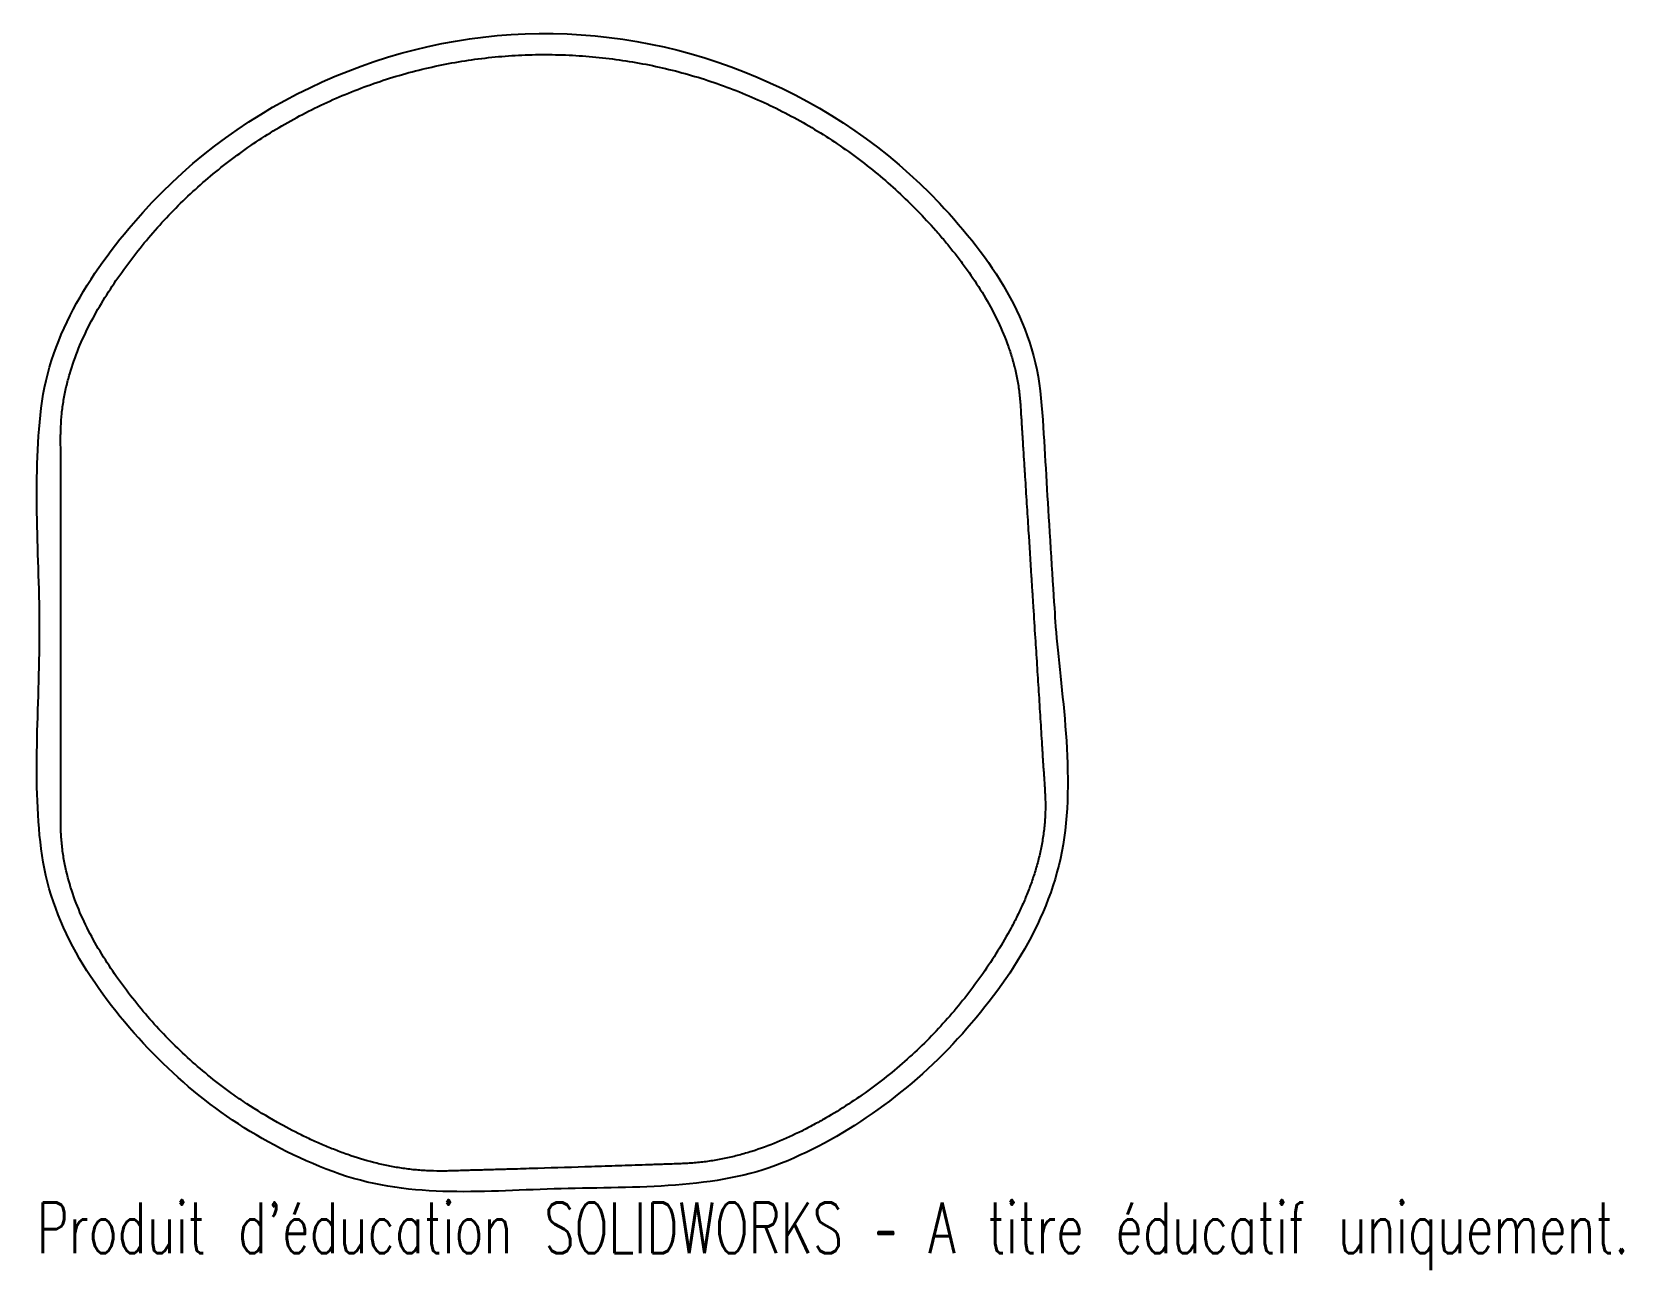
# Model space of a CAD drawing. Header units: millimetres. Extents: x -47 to 104, y -61 to 57.
import ezdxf

# ---------------------------------------------------------------- set-up
doc = ezdxf.new("R2010")
doc.units = ezdxf.units.MM
doc.styles.add('SLDTEXTSTYLE0', font='TXT', dxfattribs={"width": 0.7, "bigfont": 'bigfont'})

msp = doc.modelspace()

# ---------------------------------------------------------------- linework, layer by layer
at = {"color": 7, "linetype": 'Continuous', "lineweight": 25}
for points, knots in [([(49.88, 0.78), (49.78, 2.42), (49.43, 7.86), (49.21, 11.39), (48.98, 14.93), (48.85, 18.29), (48.53, 22.01), (47.9, 29.44), (43.74, 35.36), (38.89, 40.52), (29.17, 50.84), (15.06, 56.82), (0.83, 56.66), (-13.4, 56.5), (-27.34, 50.24), (-36.85, 39.65), (-41.6, 34.36), (-45.65, 28.14), (-46.5, 21.06), (-47.35, 13.97), (-46.65, 7.02), (-46.65, -0.2), (-46.65, -7.43), (-47.39, -14.64), (-46.42, -21.46), (-45.46, -28.28), (-41.22, -34.68), (-36.32, -39.81), (-31.42, -44.94), (-25.7, -48.92), (-18.77, -51.51), (-11.83, -54.1), (-4.83, -53.37), (2.26, -53.15), (9.34, -52.94), (17.09, -53.26), (23.29, -50.93), (29.49, -48.59), (35.82, -44.12), (40.61, -38.89), (45.39, -33.66), (49.42, -27.56), (50.63, -20.43), (51.84, -13.3), (50.23, -4.59), (49.88, 0.78)], [0, 0, 0, 0, 1, 1, 1, 2, 2, 2, 3, 3, 3, 4, 4, 4, 5, 5, 5, 6, 6, 6, 7, 7, 7, 8, 8, 8, 9, 9, 9, 10, 10, 10, 11, 11, 11, 12, 12, 12, 13, 13, 13, 14, 14, 14, 15, 15, 15, 15]), ([(47.98, -0.77), (47.91, 0.2), (47.82, 1.66), (47.7, 3.61), (47.54, 6.04), (47.39, 8.41), (47.25, 10.72), (47.16, 12), (47.08, 13.28), (47.02, 14.34), (46.96, 15.19), (46.91, 16.05), (46.85, 16.9), (46.8, 17.75), (46.76, 18.39), (46.73, 18.92), (46.7, 19.35), (46.68, 19.77), (46.64, 20.3), (46.6, 20.94), (46.56, 21.58), (46.5, 22.22), (46.43, 22.86), (46.3, 23.7), (46.13, 24.54), (45.91, 25.36), (45.68, 26.18), (45.2, 27.6), (44.35, 29.56), (43.12, 31.81), (41.95, 33.6), (40.95, 34.98), (40.17, 35.99), (39.36, 36.98), (38.25, 38.28), (36.79, 39.84), (34.95, 41.63), (33.03, 43.31), (31.01, 44.89), (28.92, 46.37), (26.03, 48.19), (22.25, 50.18), (17.49, 52.09), (13.38, 53.25), (10.03, 53.93), (7.5, 54.3), (4.95, 54.55), (2.39, 54.67), (-0.17, 54.66), (-2.73, 54.51), (-5.27, 54.23), (-7.8, 53.82), (-10.31, 53.28), (-13.6, 52.39), (-17.63, 50.96), (-21.49, 49.12), (-24.45, 47.42), (-26.6, 46.03), (-28.67, 44.52), (-30.66, 42.92), (-32.57, 41.21), (-34.99, 38.8), (-37.22, 36.2), (-39.23, 33.45), (-40.64, 31.3), (-41.9, 29.07), (-42.98, 26.75), (-43.69, 24.73), (-44.13, 23.08), (-44.38, 21.83), (-44.56, 20.56), (-44.63, 19.49), (-44.65, 18.64), (-44.66, 18.11), (-44.66, 17.68), (-44.65, 17.36), (-44.65, 17.04), (-44.65, 16.4), (-44.65, 15.44), (-44.65, 13.73), (-44.65, 11.6), (-44.65, 9.04), (-44.65, 5.62), (-44.65, 1.36), (-44.65, -2.91), (-44.65, -6.32), (-44.65, -8.88), (-44.64, -11.02), (-44.64, -12.51), (-44.64, -13.36), (-44.64, -14.22), (-44.64, -15.28), (-44.64, -16.35), (-44.64, -17.2), (-44.64, -17.84), (-44.64, -18.48), (-44.63, -19.12), (-44.6, -19.76), (-44.52, -20.61), (-44.33, -22.1), (-43.84, -24.18), (-42.98, -26.59), (-41.88, -28.91), (-40.6, -31.13), (-39.17, -33.26), (-37.63, -35.3), (-35.98, -37.26), (-34.23, -39.13), (-31.75, -41.48), (-29.31, -43.45), (-26.5, -45.38), (-24.31, -46.72), (-22.17, -47.84), (-20.63, -48.58), (-19.46, -49.09), (-18.27, -49.57), (-16.66, -50.15), (-15.02, -50.63), (-13.35, -51), (-12.09, -51.21), (-11.03, -51.34), (-10.18, -51.4), (-9.33, -51.45), (-8.47, -51.46), (-7.62, -51.44), (-7.09, -51.43), (-6.66, -51.41), (-6.23, -51.4), (-5.7, -51.38), (-5.06, -51.37), (-4.39, -51.35), (-3.69, -51.33), (-2.72, -51.3), (-1.25, -51.26), (1.67, -51.17), (4.53, -51.08), (7.09, -51), (8.37, -50.96), (9.65, -50.91), (10.72, -50.88), (11.57, -50.85), (12.21, -50.83), (12.85, -50.8), (13.38, -50.79), (13.81, -50.77), (14.24, -50.76), (14.77, -50.73), (15.41, -50.69), (16.26, -50.62), (17.32, -50.48), (18.58, -50.24), (19.82, -49.95), (21.46, -49.47), (23.47, -48.74), (25.41, -47.85), (26.92, -47.06), (28.42, -46.23), (30.96, -44.67), (33.72, -42.65), (36.3, -40.41), (38.14, -38.63), (39.87, -36.74), (41.5, -34.77), (43.02, -32.71), (44.43, -30.56), (45.5, -28.72), (46.29, -27.2), (46.83, -26.04), (47.32, -24.86), (47.76, -23.66), (48.14, -22.44), (48.46, -21.19), (48.7, -19.94), (48.84, -18.88), (48.91, -18.03), (48.95, -17.17), (48.95, -16.32), (48.91, -15.47), (48.88, -14.93), (48.85, -14.51), (48.83, -14.19), (48.81, -13.87), (48.78, -13.44), (48.74, -12.91), (48.7, -12.27), (48.66, -11.63), (48.61, -10.78), (48.54, -9.72), (48.44, -8.01), (48.3, -5.88), (48.17, -3.76), (48.06, -2.05), (48, -1.2), (47.98, -0.77)], [0, 0, 0, 0, 0.008929, 0.013393, 0.017858, 0.031251, 0.035157, 0.039064, 0.04297, 0.046877, 0.04883, 0.050783, 0.054689, 0.056643, 0.058596, 0.060549, 0.061525, 0.062502, 0.064455, 0.066408, 0.068363, 0.070317, 0.07227, 0.074223, 0.078131, 0.080085, 0.08204, 0.085947, 0.093758, 0.10157, 0.109383, 0.113289, 0.117196, 0.121103, 0.125009, 0.132822, 0.140634, 0.148447, 0.156259, 0.164072, 0.171884, 0.187504, 0.203124, 0.218744, 0.226556, 0.234369, 0.242181, 0.249994, 0.257806, 0.265619, 0.273431, 0.281244, 0.289056, 0.296869, 0.312489, 0.328109, 0.335921, 0.343734, 0.351546, 0.359359, 0.367171, 0.374984, 0.390603, 0.398416, 0.406228, 0.41404, 0.421853, 0.429664, 0.433572, 0.437479, 0.441387, 0.445294, 0.447247, 0.4492, 0.450177, 0.451154, 0.452131, 0.453108, 0.457014, 0.46092, 0.468733, 0.476546, 0.484359, 0.499984, 0.51561, 0.523422, 0.531235, 0.539048, 0.542954, 0.544907, 0.546861, 0.550767, 0.554673, 0.556626, 0.55858, 0.560534, 0.562487, 0.56444, 0.566394, 0.570302, 0.578114, 0.585925, 0.593737, 0.60155, 0.609362, 0.617175, 0.624987, 0.6328, 0.640612, 0.656231, 0.66144, 0.671855, 0.679668, 0.683574, 0.687481, 0.691388, 0.695295, 0.703107, 0.707014, 0.710921, 0.714828, 0.716782, 0.718735, 0.722643, 0.724596, 0.726549, 0.727526, 0.728502, 0.730456, 0.732409, 0.734362, 0.736594, 0.738826, 0.743291, 0.749987, 0.765613, 0.769519, 0.773426, 0.777332, 0.781238, 0.783192, 0.785145, 0.787098, 0.789051, 0.790028, 0.791005, 0.792958, 0.794911, 0.796865, 0.800772, 0.80468, 0.808587, 0.812494, 0.820306, 0.828118, 0.832025, 0.835931, 0.843744, 0.859363, 0.867175, 0.874988, 0.8828, 0.890613, 0.898425, 0.906238, 0.91405, 0.917957, 0.921864, 0.925771, 0.929678, 0.933585, 0.937492, 0.9414, 0.945308, 0.947261, 0.949215, 0.953123, 0.955076, 0.95703, 0.958006, 0.958983, 0.95996, 0.960936, 0.962889, 0.964843, 0.966796, 0.968749, 0.972655, 0.976562, 0.984374, 0.992187, 0.996094, 1, 1, 1, 1])]:
    msp.add_open_spline(points, degree=3, knots=knots, dxfattribs=at)

# ---------------------------------------------------------------- texts
at = {"color": 7, "linetype": 'Continuous', "insert": (-46.92, -54.43), "char_height": 4.8336, "attachment_point": 1, "style": 'SLDTEXTSTYLE0'}
msp.add_mtext("Produit d'éducation SOLIDWORKS – A titre éducatif uniquement.", dxfattribs=at)

doc.saveas('drawing.dxf')
